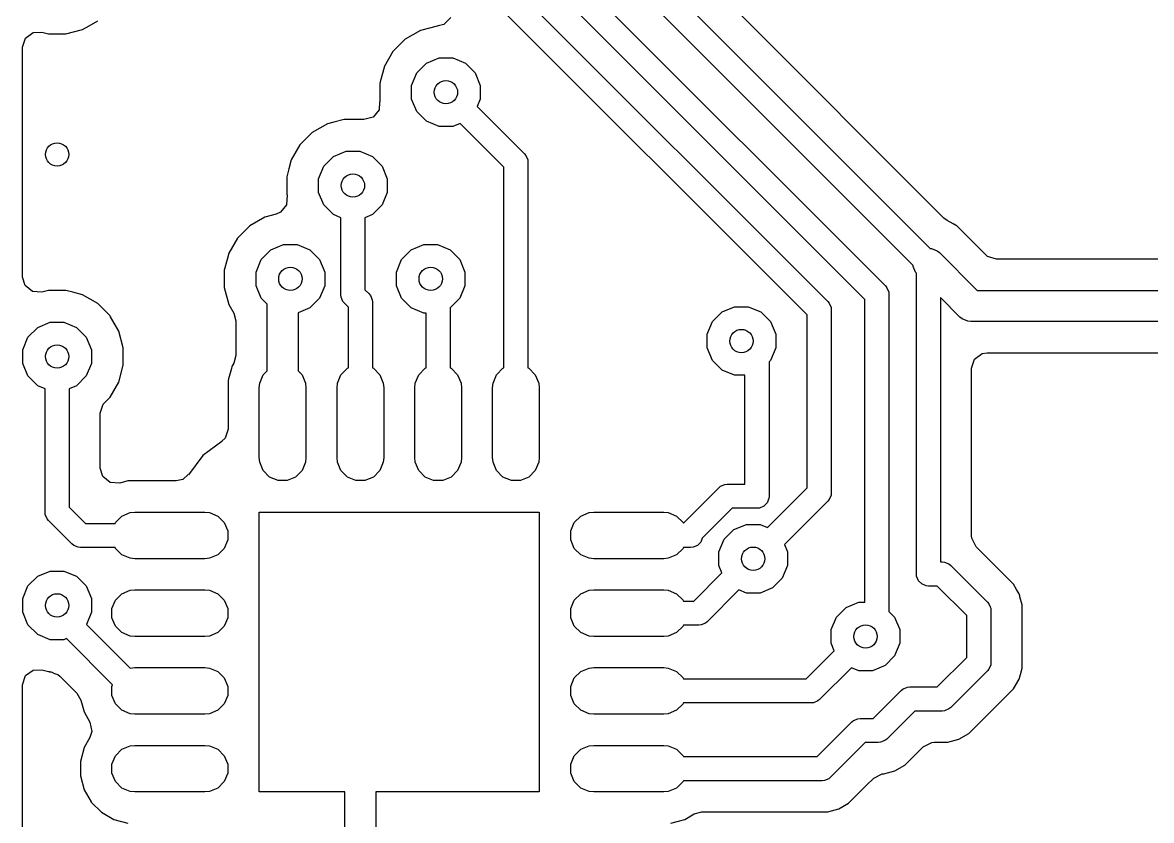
# Model space of a CAD drawing. Extents: x 2.09 to 4.51, y -4.8 to -2.93.
# Drawn here: x 3.6645 to 3.9502, y -4.3773 to -4.1753 of the extents above; entities that cross this region are included whole.
import ezdxf

# ---------------------------------------------------------------- set-up
doc = ezdxf.new("R2010")
doc.units = 0
doc.header["$MEASUREMENT"] = 0
doc.layers.add('BLACK', color=7, linetype='CONTINUOUS')

msp = doc.modelspace()

# ---------------------------------------------------------------- linework, layer by layer
at = {"layer": 'BLACK', "linetype": 'CONTINUOUS'}
for p, q in [((3.78661, -4.12482), (3.89423, -4.23244)), ((3.76785, -4.12688), (3.88291, -4.24194)), ((3.8777, -4.24536), (3.76265, -4.1303)), ((3.88992, -4.23675), (3.7823, -4.12913)), ((3.75783, -4.13541), (3.8683, -4.24587)), ((3.86309, -4.2493), (3.75263, -4.13883)), ((3.77286, -4.17403), (3.77115, -4.17574)), ((3.89772, -4.22476), (3.84518, -4.17222)), ((3.67543, -4.17817), (3.67969, -4.17703)), ((3.67969, -4.17703), (3.68132, -4.17609)), ((3.67969, -4.17703), (3.67969, -4.17703)), ((3.67969, -4.17703), (3.67969, -4.17703)), ((3.68132, -4.17609), (3.68351, -4.17482)), ((3.76519, -4.1773), (3.76137, -4.17951)), ((3.76945, -4.17616), (3.76519, -4.1773)), ((3.7697, -4.17613), (3.76945, -4.17616)), ((3.77115, -4.17574), (3.7697, -4.17609)), ((3.7697, -4.17609), (3.7697, -4.17613)), ((3.66449, -4.1815), (3.66523, -4.17921)), ((3.66523, -4.17921), (3.66718, -4.17779)), ((3.66718, -4.17779), (3.66939, -4.17773)), ((3.66939, -4.17773), (3.67102, -4.17817)), ((3.67102, -4.17817), (3.67102, -4.17817)), ((3.67102, -4.17817), (3.67543, -4.17817)), ((3.67543, -4.17817), (3.67543, -4.17817)), ((3.76137, -4.17951), (3.75825, -4.18263)), ((3.66449, -4.23976), (3.66449, -4.1815)), ((3.75825, -4.18263), (3.75604, -4.18645)), ((3.76429, -4.18799), (3.76673, -4.18555)), ((3.76673, -4.18555), (3.76993, -4.18423)), ((3.76993, -4.18423), (3.77338, -4.18423)), ((3.77338, -4.18423), (3.77657, -4.18555)), ((3.77657, -4.18555), (3.77902, -4.18799)), ((3.75599, -4.18663), (3.75502, -4.19025)), ((3.75604, -4.18645), (3.75599, -4.18663)), ((3.76297, -4.19119), (3.76429, -4.18799)), ((3.77902, -4.18799), (3.78034, -4.19119)), ((3.75502, -4.19025), (3.7549, -4.19071)), ((3.7549, -4.19071), (3.7549, -4.19512)), ((3.76297, -4.19464), (3.76297, -4.19119)), ((3.78034, -4.19119), (3.78034, -4.19464)), ((3.76429, -4.19783), (3.76297, -4.19464)), ((3.78034, -4.19464), (3.77957, -4.19651)), ((3.75473, -4.19735), (3.75321, -4.19923)), ((3.75483, -4.19539), (3.75473, -4.19735)), ((3.75493, -4.19537), (3.75483, -4.19539)), ((3.7549, -4.19512), (3.75493, -4.19537)), ((3.77957, -4.19651), (3.79153, -4.20847)), ((3.7433, -4.20048), (3.74164, -4.20093)), ((3.7459, -4.19978), (3.7433, -4.20048)), ((3.75032, -4.19978), (3.7459, -4.19978)), ((3.75057, -4.19982), (3.75032, -4.19978)), ((3.75089, -4.19985), (3.75057, -4.1998)), ((3.75057, -4.1998), (3.75057, -4.19982)), ((3.75321, -4.19923), (3.75089, -4.19985)), ((3.76673, -4.20028), (3.76429, -4.19783)), ((3.76993, -4.2016), (3.76673, -4.20028)), ((3.73782, -4.20313), (3.73471, -4.20625)), ((3.74164, -4.20093), (3.73782, -4.20313)), ((3.77338, -4.2016), (3.76993, -4.2016)), ((3.77525, -4.20083), (3.77338, -4.2016)), ((3.78632, -4.21189), (3.77525, -4.20083)), ((3.73471, -4.20625), (3.7325, -4.21007)), ((3.74319, -4.20917), (3.74638, -4.20785)), ((3.74638, -4.20785), (3.74984, -4.20785)), ((3.74984, -4.20785), (3.75303, -4.20917)), ((3.79153, -4.20847), (3.79191, -4.20893)), ((3.79191, -4.20893), (3.79236, -4.21003)), ((3.7325, -4.21007), (3.73191, -4.21227)), ((3.73942, -4.21481), (3.74074, -4.21161)), ((3.74074, -4.21161), (3.74319, -4.20917)), ((3.75303, -4.20917), (3.75548, -4.21161)), ((3.75548, -4.21161), (3.7568, -4.21481)), ((3.78632, -4.26271), (3.78632, -4.21189)), ((3.79236, -4.21003), (3.79242, -4.21063)), ((3.79242, -4.21063), (3.79242, -4.26271)), ((3.73191, -4.21227), (3.73136, -4.21431)), ((3.73136, -4.21431), (3.73136, -4.21433)), ((3.73136, -4.21433), (3.73136, -4.21874)), ((3.73942, -4.21826), (3.73942, -4.21481)), ((3.7568, -4.21481), (3.7568, -4.21826)), ((3.73143, -4.21901), (3.7313, -4.22141)), ((3.73136, -4.21874), (3.73143, -4.21901)), ((3.74074, -4.22146), (3.73942, -4.21826)), ((3.7568, -4.21826), (3.75548, -4.22146)), ((3.72979, -4.22329), (3.72867, -4.22378)), ((3.7313, -4.22141), (3.72979, -4.22329)), ((3.74319, -4.2239), (3.74074, -4.22146)), ((3.75548, -4.22146), (3.75303, -4.2239)), ((3.72582, -4.22455), (3.722, -4.22675)), ((3.72867, -4.22378), (3.72582, -4.22455)), ((3.74506, -4.22468), (3.74319, -4.2239)), ((3.74506, -4.24417), (3.74506, -4.22468)), ((3.75303, -4.2239), (3.75116, -4.22468)), ((3.75116, -4.22468), (3.75116, -4.24291)), ((3.89852, -4.22538), (3.89772, -4.22476)), ((3.90004, -4.22625), (3.89852, -4.22538)), ((3.722, -4.22675), (3.71888, -4.22987)), ((3.90104, -4.22683), (3.90004, -4.22625)), ((3.90829, -4.23407), (3.90104, -4.22683)), ((3.71888, -4.22987), (3.71667, -4.23369)), ((3.72736, -4.23279), (3.73056, -4.23147)), ((3.73056, -4.23147), (3.73401, -4.23147)), ((3.73401, -4.23147), (3.7372, -4.23279)), ((3.76287, -4.23279), (3.76607, -4.23147)), ((3.76607, -4.23147), (3.76952, -4.23147)), ((3.76952, -4.23147), (3.77272, -4.23279)), ((3.71667, -4.23369), (3.71624, -4.2353)), ((3.72492, -4.23524), (3.72736, -4.23279)), ((3.7372, -4.23279), (3.73965, -4.23524)), ((3.76043, -4.23524), (3.76287, -4.23279)), ((3.77272, -4.23279), (3.77516, -4.23524)), ((3.89423, -4.23244), (3.89455, -4.23244)), ((3.89455, -4.23244), (3.89597, -4.23303)), ((3.89597, -4.23303), (3.89656, -4.23352)), ((3.89656, -4.23352), (3.90616, -4.24311)), ((3.90875, -4.23447), (3.90829, -4.23407)), ((3.91104, -4.23522), (3.90875, -4.23447)), ((3.71624, -4.2353), (3.71553, -4.23795)), ((3.7236, -4.23843), (3.72492, -4.23524)), ((3.73965, -4.23524), (3.74097, -4.23843)), ((3.75911, -4.23843), (3.76043, -4.23524)), ((3.77516, -4.23524), (3.77648, -4.23843)), ((3.88992, -4.23707), (3.88992, -4.23675)), ((3.89051, -4.23849), (3.88992, -4.23707)), ((4.01207, -4.23522), (3.91104, -4.23522)), ((3.66512, -4.24188), (3.66449, -4.23976)), ((3.71553, -4.23795), (3.71553, -4.24236)), ((3.7236, -4.24189), (3.7236, -4.23843)), ((3.74097, -4.23843), (3.74097, -4.24189)), ((3.75911, -4.24189), (3.75911, -4.23843)), ((3.77648, -4.23843), (3.77648, -4.24189)), ((3.89073, -4.23876), (3.89051, -4.23849)), ((3.89073, -4.31488), (3.89073, -4.23876)), ((3.66699, -4.2434), (3.66512, -4.24188)), ((3.67034, -4.24327), (3.66939, -4.24353)), ((3.67102, -4.24309), (3.67034, -4.24327)), ((3.67543, -4.24309), (3.67102, -4.24309)), ((3.67717, -4.24356), (3.67543, -4.24309)), ((3.71553, -4.24236), (3.71667, -4.24662)), ((3.72492, -4.24508), (3.7236, -4.24189)), ((3.74097, -4.24189), (3.73965, -4.24508)), ((3.75116, -4.24291), (3.75216, -4.24391)), ((3.76043, -4.24508), (3.75911, -4.24189)), ((3.77648, -4.24189), (3.77516, -4.24508)), ((3.88291, -4.24194), (3.88329, -4.2424)), ((3.88329, -4.2424), (3.88374, -4.2435)), ((3.90616, -4.24311), (4.02027, -4.24311)), ((3.66939, -4.24353), (3.66699, -4.2434)), ((3.67969, -4.24423), (3.67717, -4.24356)), ((3.68351, -4.24644), (3.67969, -4.24423)), ((3.67969, -4.24423), (3.67969, -4.24423)), ((3.72638, -4.24654), (3.72492, -4.24508)), ((3.73965, -4.24508), (3.7372, -4.24752)), ((3.74512, -4.24477), (3.74506, -4.24417)), ((3.74557, -4.24587), (3.74512, -4.24477)), ((3.74595, -4.24633), (3.74557, -4.24587)), ((3.75216, -4.24391), (3.75254, -4.24437)), ((3.75254, -4.24437), (3.75299, -4.24547)), ((3.75299, -4.24547), (3.75305, -4.24606)), ((3.75305, -4.24606), (3.75305, -4.26271)), ((3.76287, -4.24752), (3.76043, -4.24508)), ((3.77516, -4.24508), (3.77274, -4.2475)), ((3.8683, -4.24587), (3.86868, -4.24634)), ((3.8777, -4.32202), (3.8777, -4.24536)), ((3.88374, -4.2435), (3.8838, -4.24409)), ((3.8838, -4.24409), (3.8838, -4.32435)), ((3.90174, -4.24983), (3.89683, -4.24492)), ((3.89683, -4.24492), (3.89683, -4.31183)), ((3.68663, -4.24956), (3.68351, -4.24644)), ((3.68351, -4.24644), (3.68351, -4.24644)), ((3.71667, -4.24662), (3.71796, -4.24886)), ((3.71796, -4.24886), (3.71848, -4.2508)), ((3.72638, -4.26346), (3.72638, -4.24654)), ((3.7372, -4.24752), (3.73425, -4.24875)), ((3.73425, -4.24875), (3.73425, -4.26346)), ((3.74695, -4.24733), (3.74595, -4.24633)), ((3.74695, -4.26271), (3.74695, -4.24733)), ((3.76607, -4.24885), (3.76287, -4.24752)), ((3.76663, -4.24885), (3.76607, -4.24885)), ((3.76663, -4.26271), (3.76663, -4.24885)), ((3.77274, -4.2475), (3.77274, -4.26271)), ((3.83909, -4.25098), (3.84154, -4.24854)), ((3.84154, -4.24854), (3.84473, -4.24722)), ((3.84473, -4.24722), (3.84818, -4.24722)), ((3.84818, -4.24722), (3.85138, -4.24854)), ((3.85138, -4.24854), (3.85382, -4.25098)), ((3.86868, -4.24634), (3.86913, -4.24744)), ((3.86913, -4.24744), (3.86919, -4.24803)), ((3.86919, -4.24803), (3.86919, -4.29431)), ((3.66831, -4.25248), (3.6715, -4.25115)), ((3.6715, -4.25115), (3.67496, -4.25115)), ((3.67496, -4.25115), (3.67815, -4.25248)), ((3.68675, -4.24976), (3.68663, -4.24956)), ((3.68884, -4.25338), (3.68675, -4.24976)), ((3.71848, -4.2508), (3.71848, -4.25957)), ((3.83777, -4.25418), (3.83909, -4.25098)), ((3.85382, -4.25098), (3.85514, -4.25418)), ((3.86309, -4.29305), (3.86309, -4.2493)), ((3.90234, -4.25032), (3.90174, -4.24983)), ((3.90376, -4.25091), (3.90234, -4.25032)), ((3.90453, -4.25098), (3.90376, -4.25091)), ((4.02027, -4.25098), (3.90453, -4.25098)), ((3.66586, -4.25492), (3.66831, -4.25248)), ((3.67815, -4.25248), (3.68059, -4.25492)), ((3.68998, -4.25764), (3.68884, -4.25338)), ((3.68884, -4.25338), (3.68884, -4.25338)), ((3.68884, -4.25338), (3.68884, -4.25338)), ((3.83777, -4.25763), (3.83777, -4.25418)), ((3.85514, -4.25418), (3.85514, -4.25763)), ((3.66454, -4.25811), (3.66586, -4.25492)), ((3.68059, -4.25492), (3.68192, -4.25811)), ((3.68998, -4.26205), (3.68998, -4.25764)), ((3.83909, -4.26083), (3.83777, -4.25763)), ((3.85514, -4.25763), (3.85382, -4.26083)), ((3.66454, -4.26157), (3.66454, -4.25811)), ((3.68192, -4.25811), (3.68192, -4.26157)), ((3.71848, -4.25957), (3.71796, -4.26151)), ((3.90472, -4.26278), (3.90547, -4.26048)), ((3.90547, -4.26048), (3.90742, -4.25907)), ((3.90742, -4.25907), (3.90862, -4.25888)), ((3.90862, -4.25888), (4.01207, -4.25888)), ((3.66586, -4.26476), (3.66454, -4.26157)), ((3.68192, -4.26157), (3.68059, -4.26476)), ((3.68884, -4.26631), (3.68998, -4.26205)), ((3.71734, -4.26282), (3.71664, -4.26544)), ((3.71746, -4.26239), (3.71734, -4.26282)), ((3.71796, -4.26151), (3.71746, -4.26239)), ((3.74509, -4.26444), (3.74672, -4.26281)), ((3.74672, -4.26281), (3.74695, -4.26271)), ((3.75305, -4.26271), (3.75328, -4.26281)), ((3.75328, -4.26281), (3.75491, -4.26444)), ((3.76477, -4.26444), (3.7664, -4.26281)), ((3.7664, -4.26281), (3.76663, -4.26271)), ((3.77274, -4.26271), (3.77297, -4.26281)), ((3.77297, -4.26281), (3.7746, -4.26444)), ((3.78446, -4.26444), (3.78609, -4.26281)), ((3.78609, -4.26281), (3.78632, -4.26271)), ((3.79242, -4.26271), (3.79265, -4.26281)), ((3.79265, -4.26281), (3.79428, -4.26444)), ((3.84154, -4.26327), (3.83909, -4.26083)), ((3.84473, -4.26459), (3.84154, -4.26327)), ((3.85382, -4.26083), (3.85344, -4.2612)), ((3.85344, -4.2612), (3.85344, -4.2952)), ((3.90472, -4.30523), (3.90472, -4.26278)), ((3.66831, -4.26721), (3.66586, -4.26476)), ((3.68059, -4.26476), (3.67815, -4.26721)), ((3.71664, -4.26544), (3.71652, -4.2659)), ((3.71652, -4.2659), (3.71652, -4.27819)), ((3.72452, -4.26656), (3.7254, -4.26444)), ((3.7254, -4.26444), (3.72638, -4.26346)), ((3.73425, -4.26346), (3.73523, -4.26444)), ((3.73523, -4.26444), (3.73611, -4.26656)), ((3.74421, -4.26656), (3.74509, -4.26444)), ((3.75491, -4.26444), (3.75579, -4.26656)), ((3.76389, -4.26656), (3.76477, -4.26444)), ((3.7746, -4.26444), (3.77548, -4.26656)), ((3.78358, -4.26656), (3.78446, -4.26444)), ((3.79428, -4.26444), (3.79516, -4.26656)), ((3.84734, -4.26459), (3.84473, -4.26459)), ((3.84734, -4.29215), (3.84734, -4.26459)), ((3.67018, -4.26798), (3.66831, -4.26721)), ((3.67018, -4.29921), (3.67018, -4.26798)), ((3.67815, -4.26721), (3.67628, -4.26798)), ((3.67628, -4.26798), (3.67628, -4.29795)), ((3.68663, -4.27013), (3.68884, -4.26631)), ((3.72441, -4.26772), (3.72452, -4.26656)), ((3.72441, -4.28543), (3.72441, -4.26772)), ((3.73611, -4.26656), (3.73622, -4.26772)), ((3.73622, -4.26772), (3.73622, -4.28543)), ((3.74409, -4.26772), (3.74421, -4.26656)), ((3.74409, -4.28543), (3.74409, -4.26772)), ((3.75579, -4.26656), (3.75591, -4.26772)), ((3.75591, -4.26772), (3.75591, -4.28543)), ((3.76378, -4.26772), (3.76389, -4.26656)), ((3.76378, -4.28543), (3.76378, -4.26772)), ((3.77548, -4.26656), (3.77559, -4.26772)), ((3.77559, -4.26772), (3.77559, -4.28543)), ((3.78346, -4.26772), (3.78358, -4.26656)), ((3.78346, -4.28543), (3.78346, -4.26772)), ((3.79516, -4.26656), (3.79528, -4.26772)), ((3.79528, -4.26772), (3.79528, -4.28543)), ((3.68417, -4.2742), (3.68492, -4.27191)), ((3.68492, -4.27191), (3.68531, -4.27145)), ((3.68531, -4.27145), (3.68663, -4.27013)), ((3.68417, -4.28809), (3.68417, -4.2742)), ((3.71577, -4.28048), (3.7149, -4.28125)), ((3.71652, -4.27819), (3.71577, -4.28048)), ((3.71495, -4.28131), (3.71012, -4.28492)), ((3.7149, -4.28125), (3.71495, -4.28131)), ((3.71012, -4.28493), (3.70651, -4.28975)), ((3.71012, -4.28492), (3.71012, -4.28493)), ((3.72452, -4.28659), (3.72441, -4.28543)), ((3.73622, -4.28543), (3.73611, -4.28659)), ((3.74421, -4.28659), (3.74409, -4.28543)), ((3.75591, -4.28543), (3.75579, -4.28659)), ((3.76389, -4.28659), (3.76378, -4.28543)), ((3.77559, -4.28543), (3.77548, -4.28659)), ((3.78358, -4.28659), (3.78346, -4.28543)), ((3.79528, -4.28543), (3.79516, -4.28659)), ((3.6848, -4.29022), (3.68417, -4.28809)), ((3.7254, -4.28871), (3.72452, -4.28659)), ((3.72703, -4.29034), (3.7254, -4.28871)), ((3.73523, -4.28871), (3.7336, -4.29034)), ((3.73611, -4.28659), (3.73523, -4.28871)), ((3.74509, -4.28871), (3.74421, -4.28659)), ((3.74672, -4.29034), (3.74509, -4.28871)), ((3.75491, -4.28871), (3.75328, -4.29034)), ((3.75579, -4.28659), (3.75491, -4.28871)), ((3.76477, -4.28871), (3.76389, -4.28659)), ((3.7664, -4.29034), (3.76477, -4.28871)), ((3.7746, -4.28871), (3.77297, -4.29034)), ((3.77548, -4.28659), (3.7746, -4.28871)), ((3.78446, -4.28871), (3.78358, -4.28659)), ((3.78609, -4.29034), (3.78446, -4.28871)), ((3.79428, -4.28871), (3.79265, -4.29034)), ((3.79516, -4.28659), (3.79428, -4.28871)), ((3.68667, -4.29173), (3.6848, -4.29022)), ((3.68908, -4.29186), (3.68667, -4.29173)), ((3.6911, -4.29132), (3.68908, -4.29186)), ((3.70339, -4.29132), (3.6911, -4.29132)), ((3.70505, -4.29095), (3.70339, -4.29132)), ((3.7064, -4.28967), (3.70505, -4.29095)), ((3.70651, -4.28975), (3.7064, -4.28967)), ((3.72916, -4.29123), (3.72703, -4.29034)), ((3.73147, -4.29123), (3.72916, -4.29123)), ((3.7336, -4.29034), (3.73147, -4.29123)), ((3.74885, -4.29123), (3.74672, -4.29034)), ((3.75115, -4.29123), (3.74885, -4.29123)), ((3.75328, -4.29034), (3.75115, -4.29123)), ((3.76853, -4.29123), (3.7664, -4.29034)), ((3.77084, -4.29123), (3.76853, -4.29123)), ((3.77297, -4.29034), (3.77084, -4.29123)), ((3.78822, -4.29123), (3.78609, -4.29034)), ((3.79052, -4.29123), (3.78822, -4.29123)), ((3.79265, -4.29034), (3.79052, -4.29123)), ((3.83175, -4.302), (3.84072, -4.29304)), ((3.84072, -4.29304), (3.84118, -4.29266)), ((3.84118, -4.29266), (3.84222, -4.29223)), ((3.84118, -4.29266), (3.84118, -4.29266)), ((3.84222, -4.29223), (3.84228, -4.2922)), ((3.84228, -4.2922), (3.84287, -4.29215)), ((3.84228, -4.2922), (3.84228, -4.2922)), ((3.84287, -4.29215), (3.84734, -4.29215)), ((3.85303, -4.30311), (3.86309, -4.29305)), ((3.86919, -4.29431), (3.86913, -4.29491)), ((3.85293, -4.29689), (3.85209, -4.29773)), ((3.85339, -4.29579), (3.85293, -4.29689)), ((3.85344, -4.2952), (3.85339, -4.29579)), ((3.8683, -4.29647), (3.85734, -4.30743)), ((3.86868, -4.29601), (3.8683, -4.29647)), ((3.86913, -4.29491), (3.86868, -4.29601)), ((3.67024, -4.29981), (3.67018, -4.29921)), ((3.67069, -4.30091), (3.67024, -4.29981)), ((3.67628, -4.29795), (3.6804, -4.30207)), ((3.688, -4.30184), (3.68963, -4.30021)), ((3.68963, -4.30021), (3.69176, -4.29933)), ((3.69176, -4.29933), (3.69291, -4.29921)), ((3.69291, -4.29921), (3.71063, -4.29921)), ((3.71063, -4.29921), (3.71178, -4.29933)), ((3.71178, -4.29933), (3.71391, -4.30021)), ((3.71391, -4.30021), (3.71554, -4.30184)), ((3.72441, -4.37008), (3.72441, -4.29921)), ((3.72441, -4.29921), (3.79528, -4.29921)), ((3.79528, -4.29921), (3.79528, -4.37008)), ((3.80414, -4.30184), (3.80577, -4.30021)), ((3.80577, -4.30021), (3.8079, -4.29933)), ((3.8079, -4.29933), (3.80906, -4.29921)), ((3.80906, -4.29921), (3.82677, -4.29921)), ((3.82677, -4.29921), (3.82792, -4.29933)), ((3.82792, -4.29933), (3.83005, -4.30021)), ((3.83005, -4.30021), (3.83168, -4.30184)), ((3.84414, -4.29825), (3.83654, -4.30584)), ((3.85039, -4.29825), (3.84414, -4.29825)), ((3.85099, -4.29819), (3.85039, -4.29825)), ((3.85209, -4.29773), (3.85099, -4.29819)), ((3.67107, -4.30137), (3.67069, -4.30091)), ((3.67698, -4.30728), (3.67107, -4.30137)), ((3.6804, -4.30207), (3.68791, -4.30207)), ((3.68791, -4.30207), (3.688, -4.30184)), ((3.71554, -4.30184), (3.71642, -4.30397)), ((3.80326, -4.30397), (3.80414, -4.30184)), ((3.83168, -4.30184), (3.83175, -4.302)), ((3.84451, -4.30366), (3.8477, -4.30234)), ((3.8477, -4.30234), (3.85116, -4.30234)), ((3.85116, -4.30234), (3.85303, -4.30311)), ((3.71642, -4.30397), (3.71642, -4.30627)), ((3.80326, -4.30627), (3.80326, -4.30397)), ((3.83654, -4.30584), (3.83614, -4.30681)), ((3.84074, -4.3093), (3.84206, -4.3061)), ((3.84206, -4.3061), (3.84451, -4.30366)), ((3.90477, -4.30584), (3.90472, -4.30523)), ((3.90587, -4.30799), (3.90477, -4.30584)), ((3.67744, -4.30766), (3.67698, -4.30728)), ((3.67854, -4.30811), (3.67744, -4.30766)), ((3.67913, -4.30817), (3.67854, -4.30811)), ((3.68791, -4.30817), (3.67913, -4.30817)), ((3.688, -4.3084), (3.68791, -4.30817)), ((3.68963, -4.31003), (3.688, -4.3084)), ((3.71554, -4.3084), (3.71391, -4.31003)), ((3.71642, -4.30627), (3.71554, -4.3084)), ((3.80414, -4.3084), (3.80326, -4.30627)), ((3.80577, -4.31003), (3.80414, -4.3084)), ((3.83168, -4.3084), (3.83005, -4.31003)), ((3.83178, -4.30817), (3.83168, -4.3084)), ((3.8336, -4.30817), (3.83178, -4.30817)), ((3.8342, -4.30811), (3.8336, -4.30817)), ((3.8353, -4.30766), (3.8342, -4.30811)), ((3.83614, -4.30681), (3.8353, -4.30766)), ((3.85734, -4.30743), (3.85812, -4.3093)), ((3.91531, -4.31743), (3.90587, -4.30799)), ((3.69176, -4.31091), (3.68963, -4.31003)), ((3.69291, -4.31102), (3.69176, -4.31091)), ((3.71063, -4.31102), (3.69291, -4.31102)), ((3.71178, -4.31091), (3.71063, -4.31102)), ((3.71391, -4.31003), (3.71178, -4.31091)), ((3.8079, -4.31091), (3.80577, -4.31003)), ((3.80906, -4.31102), (3.8079, -4.31091)), ((3.82677, -4.31102), (3.80906, -4.31102)), ((3.82792, -4.31091), (3.82677, -4.31102)), ((3.83005, -4.31003), (3.82792, -4.31091)), ((3.84074, -4.31275), (3.84074, -4.3093)), ((3.85812, -4.3093), (3.85812, -4.31275)), ((3.89683, -4.31183), (3.89728, -4.31183)), ((3.89728, -4.31183), (3.89788, -4.31189)), ((3.89788, -4.31189), (3.89898, -4.31234)), ((3.66831, -4.31547), (3.6715, -4.31415)), ((3.6715, -4.31415), (3.67496, -4.31415)), ((3.67496, -4.31415), (3.67815, -4.31547)), ((3.83439, -4.32175), (3.84152, -4.31462)), ((3.84152, -4.31462), (3.84074, -4.31275)), ((3.85812, -4.31275), (3.85679, -4.31595)), ((3.89898, -4.31234), (3.89944, -4.31272)), ((3.89944, -4.31272), (3.90871, -4.322)), ((3.66586, -4.31791), (3.66831, -4.31547)), ((3.67815, -4.31547), (3.68059, -4.31791)), ((3.85679, -4.31595), (3.85435, -4.31839)), ((3.89079, -4.31548), (3.89073, -4.31488)), ((3.89124, -4.31658), (3.89079, -4.31548)), ((3.89208, -4.31742), (3.89124, -4.31658)), ((3.89318, -4.31787), (3.89208, -4.31742)), ((3.91611, -4.31881), (3.91531, -4.31743)), ((3.91531, -4.31743), (3.91531, -4.31743)), ((3.66454, -4.32111), (3.66586, -4.31791)), ((3.68059, -4.31791), (3.68192, -4.32111)), ((3.688, -4.32152), (3.68963, -4.31989)), ((3.68963, -4.31989), (3.69176, -4.31901)), ((3.69176, -4.31901), (3.69291, -4.3189)), ((3.69291, -4.3189), (3.71063, -4.3189)), ((3.71063, -4.3189), (3.71178, -4.31901)), ((3.71178, -4.31901), (3.71391, -4.31989)), ((3.71391, -4.31989), (3.71554, -4.32152)), ((3.80414, -4.32152), (3.80577, -4.31989)), ((3.80577, -4.31989), (3.8079, -4.31901)), ((3.8079, -4.31901), (3.80906, -4.3189)), ((3.80906, -4.3189), (3.82677, -4.3189)), ((3.82677, -4.3189), (3.82792, -4.31901)), ((3.82792, -4.31901), (3.83005, -4.31989)), ((3.83005, -4.31989), (3.83168, -4.32152)), ((3.84583, -4.31894), (3.83781, -4.32696)), ((3.8477, -4.31971), (3.84583, -4.31894)), ((3.85116, -4.31971), (3.8477, -4.31971)), ((3.85435, -4.31839), (3.85116, -4.31971)), ((3.89378, -4.31793), (3.89318, -4.31787)), ((3.89602, -4.31793), (3.89378, -4.31793)), ((3.9035, -4.32542), (3.89602, -4.31793)), ((3.91675, -4.31993), (3.91611, -4.31881)), ((3.91689, -4.32042), (3.91675, -4.31993)), ((3.91675, -4.31993), (3.91675, -4.31993)), ((3.91696, -4.3207), (3.91689, -4.32042)), ((3.91689, -4.32042), (3.91689, -4.32042)), ((3.66454, -4.32456), (3.66454, -4.32111)), ((3.68192, -4.32111), (3.68192, -4.32456)), ((3.68712, -4.32365), (3.688, -4.32152)), ((3.71554, -4.32152), (3.71642, -4.32365)), ((3.80326, -4.32365), (3.80414, -4.32152)), ((3.83168, -4.32152), (3.83178, -4.32175)), ((3.83178, -4.32175), (3.83439, -4.32175)), ((3.87051, -4.32579), (3.87295, -4.32334)), ((3.87295, -4.32334), (3.87615, -4.32202)), ((3.87615, -4.32202), (3.8777, -4.32202)), ((3.90871, -4.322), (3.90909, -4.32246)), ((3.90909, -4.32246), (3.90909, -4.32246)), ((3.90909, -4.32246), (3.90941, -4.32324)), ((3.90941, -4.32324), (3.90949, -4.32341)), ((3.9175, -4.32271), (3.91696, -4.3207)), ((3.9175, -4.33871), (3.9175, -4.32271)), ((3.66586, -4.32776), (3.66454, -4.32456)), ((3.68192, -4.32456), (3.68063, -4.32767)), ((3.68712, -4.32596), (3.68712, -4.32365)), ((3.688, -4.32808), (3.68712, -4.32596)), ((3.71642, -4.32596), (3.71554, -4.32808)), ((3.71642, -4.32365), (3.71642, -4.32596)), ((3.80326, -4.32596), (3.80326, -4.32365)), ((3.80414, -4.32808), (3.80326, -4.32596)), ((3.86919, -4.32898), (3.87051, -4.32579)), ((3.8838, -4.32435), (3.88524, -4.32579)), ((3.88524, -4.32579), (3.88656, -4.32898)), ((3.9035, -4.336), (3.9035, -4.32542)), ((3.90949, -4.32341), (3.90955, -4.32356)), ((3.90955, -4.32356), (3.90961, -4.32415)), ((3.90961, -4.32415), (3.90961, -4.33726)), ((3.66831, -4.3302), (3.66586, -4.32776)), ((3.68063, -4.32767), (3.69169, -4.33873)), ((3.68963, -4.32971), (3.688, -4.32808)), ((3.71554, -4.32808), (3.71391, -4.32971)), ((3.80577, -4.32971), (3.80414, -4.32808)), ((3.83168, -4.32808), (3.83005, -4.32971)), ((3.83178, -4.32785), (3.83168, -4.32808)), ((3.83565, -4.32785), (3.83178, -4.32785)), ((3.83624, -4.3278), (3.83565, -4.32785)), ((3.83734, -4.32734), (3.83624, -4.3278)), ((3.83781, -4.32696), (3.83734, -4.32734)), ((3.86919, -4.33244), (3.86919, -4.32898)), ((3.88656, -4.32898), (3.88656, -4.33244)), ((3.6715, -4.33152), (3.66831, -4.3302)), ((3.67496, -4.33152), (3.6715, -4.33152)), ((3.67559, -4.33126), (3.67496, -4.33152)), ((3.68728, -4.34295), (3.67559, -4.33126)), ((3.69176, -4.3306), (3.68963, -4.32971)), ((3.69291, -4.33071), (3.69176, -4.3306)), ((3.71063, -4.33071), (3.69291, -4.33071)), ((3.71178, -4.3306), (3.71063, -4.33071)), ((3.71391, -4.32971), (3.71178, -4.3306)), ((3.8079, -4.3306), (3.80577, -4.32971)), ((3.80906, -4.33071), (3.8079, -4.3306)), ((3.82677, -4.33071), (3.80906, -4.33071)), ((3.82792, -4.3306), (3.82677, -4.33071)), ((3.83005, -4.32971), (3.82792, -4.3306)), ((3.86283, -4.34144), (3.86996, -4.33431)), ((3.86996, -4.33431), (3.86919, -4.33244)), ((3.88656, -4.33244), (3.88524, -4.33563)), ((3.88524, -4.33563), (3.8828, -4.33807)), ((3.89602, -4.34348), (3.9035, -4.336)), ((3.90961, -4.33726), (3.90955, -4.33786)), ((3.66523, -4.34062), (3.66718, -4.33921)), ((3.66718, -4.33921), (3.66939, -4.33915)), ((3.66939, -4.33915), (3.67102, -4.33959)), ((3.67102, -4.33959), (3.67114, -4.33959)), ((3.67114, -4.33959), (3.67123, -4.33961)), ((3.67123, -4.33961), (3.67128, -4.33962)), ((3.67128, -4.33962), (3.67127, -4.33963)), ((3.67127, -4.33963), (3.67144, -4.33968)), ((3.67144, -4.33968), (3.67175, -4.33963)), ((3.67175, -4.33963), (3.67257, -4.34005)), ((3.67257, -4.34005), (3.67343, -4.34033)), ((3.67343, -4.34033), (3.6739, -4.34073)), ((3.69169, -4.33873), (3.69176, -4.3387)), ((3.69176, -4.3387), (3.69291, -4.33858)), ((3.69291, -4.33858), (3.71063, -4.33858)), ((3.71063, -4.33858), (3.71178, -4.3387)), ((3.71178, -4.3387), (3.71391, -4.33958)), ((3.71391, -4.33958), (3.71554, -4.34121)), ((3.80414, -4.34121), (3.80577, -4.33958)), ((3.80577, -4.33958), (3.8079, -4.3387)), ((3.8079, -4.3387), (3.80906, -4.33858)), ((3.80906, -4.33858), (3.82677, -4.33858)), ((3.82677, -4.33858), (3.82792, -4.3387)), ((3.82792, -4.3387), (3.83005, -4.33958)), ((3.83005, -4.33958), (3.83168, -4.34121)), ((3.87428, -4.33862), (3.86625, -4.34665)), ((3.87615, -4.3394), (3.87428, -4.33862)), ((3.8796, -4.3394), (3.87615, -4.3394)), ((3.8828, -4.33807), (3.8796, -4.3394)), ((3.90871, -4.33942), (3.89944, -4.34869)), ((3.90909, -4.33896), (3.90871, -4.33942)), ((3.90955, -4.33786), (3.90909, -4.33896)), ((3.90909, -4.33896), (3.90909, -4.33896)), ((3.91675, -4.34149), (3.91707, -4.34031)), ((3.91707, -4.34031), (3.9175, -4.33871)), ((3.66449, -4.34292), (3.66523, -4.34062)), ((3.66449, -4.55291), (3.66449, -4.34292)), ((3.6739, -4.34073), (3.67824, -4.34507)), ((3.68712, -4.34334), (3.68728, -4.34295)), ((3.68712, -4.34564), (3.68712, -4.34334)), ((3.71554, -4.34121), (3.71642, -4.34334)), ((3.71642, -4.34334), (3.71642, -4.34564)), ((3.80326, -4.34334), (3.80414, -4.34121)), ((3.80326, -4.34564), (3.80326, -4.34334)), ((3.83168, -4.34121), (3.83178, -4.34144)), ((3.83178, -4.34144), (3.86283, -4.34144)), ((3.91531, -4.34398), (3.91675, -4.34149)), ((3.67824, -4.34507), (3.67925, -4.34682)), ((3.688, -4.34777), (3.68712, -4.34564)), ((3.71642, -4.34564), (3.71554, -4.34777)), ((3.80414, -4.34777), (3.80326, -4.34564)), ((3.87984, -4.35146), (3.88691, -4.34438)), ((3.88691, -4.34438), (3.88738, -4.344)), ((3.88738, -4.344), (3.88829, -4.34362)), ((3.88738, -4.344), (3.88738, -4.344)), ((3.88829, -4.34362), (3.88848, -4.34354)), ((3.88848, -4.34354), (3.88907, -4.34348)), ((3.88848, -4.34354), (3.88848, -4.34354)), ((3.88907, -4.34348), (3.89602, -4.34348)), ((3.904, -4.35529), (3.91531, -4.34398)), ((3.67925, -4.34682), (3.68005, -4.34981)), ((3.68963, -4.3494), (3.688, -4.34777)), ((3.71554, -4.34777), (3.71391, -4.3494)), ((3.80577, -4.3494), (3.80414, -4.34777)), ((3.83168, -4.34777), (3.83005, -4.3494)), ((3.83178, -4.34754), (3.83168, -4.34777)), ((3.86409, -4.34754), (3.83178, -4.34754)), ((3.86469, -4.34748), (3.86409, -4.34754)), ((3.86579, -4.34703), (3.86469, -4.34748)), ((3.86625, -4.34665), (3.86579, -4.34703)), ((3.89898, -4.34907), (3.89788, -4.34953)), ((3.89944, -4.34869), (3.89898, -4.34907)), ((3.68005, -4.34981), (3.68154, -4.35238)), ((3.69176, -4.35028), (3.68963, -4.3494)), ((3.69291, -4.35039), (3.69176, -4.35028)), ((3.71063, -4.35039), (3.69291, -4.35039)), ((3.71178, -4.35028), (3.71063, -4.35039)), ((3.71391, -4.3494), (3.71178, -4.35028)), ((3.8079, -4.35028), (3.80577, -4.3494)), ((3.80906, -4.35039), (3.8079, -4.35028)), ((3.82677, -4.35039), (3.80906, -4.35039)), ((3.82792, -4.35028), (3.82677, -4.35039)), ((3.83005, -4.3494), (3.82792, -4.35028)), ((3.87484, -4.35197), (3.87594, -4.35152)), ((3.87594, -4.35152), (3.87654, -4.35146)), ((3.87654, -4.35146), (3.87984, -4.35146)), ((3.89034, -4.34959), (3.88326, -4.35667)), ((3.89728, -4.34959), (3.89034, -4.34959)), ((3.89788, -4.34953), (3.89728, -4.34959)), ((3.68154, -4.35238), (3.68204, -4.35474)), ((3.68204, -4.35474), (3.68154, -4.35628)), ((3.86561, -4.36112), (3.87438, -4.35235)), ((3.87438, -4.35235), (3.87484, -4.35197)), ((3.68154, -4.35628), (3.68005, -4.35885)), ((3.8778, -4.35756), (3.86903, -4.36633)), ((3.8811, -4.35756), (3.8778, -4.35756)), ((3.88169, -4.3575), (3.8811, -4.35756)), ((3.88279, -4.35705), (3.88169, -4.3575)), ((3.88326, -4.35667), (3.88279, -4.35705)), ((3.89246, -4.35862), (3.89461, -4.35753)), ((3.89461, -4.35753), (3.89522, -4.35748)), ((3.89522, -4.35748), (3.89872, -4.35748)), ((3.89872, -4.35748), (3.90151, -4.35673)), ((3.89872, -4.35748), (3.89872, -4.35748)), ((3.90151, -4.35673), (3.904, -4.35529)), ((3.68005, -4.35885), (3.67911, -4.36236)), ((3.68005, -4.35885), (3.68005, -4.35885)), ((3.68005, -4.35885), (3.68005, -4.35885)), ((3.688, -4.36089), (3.68963, -4.35926)), ((3.68963, -4.35926), (3.69176, -4.35838)), ((3.69176, -4.35838), (3.69291, -4.35827)), ((3.69291, -4.35827), (3.71063, -4.35827)), ((3.71063, -4.35827), (3.71178, -4.35838)), ((3.71178, -4.35838), (3.71391, -4.35926)), ((3.71391, -4.35926), (3.71554, -4.36089)), ((3.80414, -4.36089), (3.80577, -4.35926)), ((3.80577, -4.35926), (3.8079, -4.35838)), ((3.8079, -4.35838), (3.80906, -4.35827)), ((3.80906, -4.35827), (3.82677, -4.35827)), ((3.82677, -4.35827), (3.82792, -4.35838)), ((3.82792, -4.35838), (3.83005, -4.35926)), ((3.83005, -4.35926), (3.83168, -4.36089)), ((3.88782, -4.36327), (3.89246, -4.35862)), ((3.67911, -4.36236), (3.67911, -4.36599)), ((3.68712, -4.36302), (3.688, -4.36089)), ((3.68712, -4.36533), (3.68712, -4.36302)), ((3.71554, -4.36089), (3.71642, -4.36302)), ((3.71642, -4.36302), (3.71642, -4.36533)), ((3.80326, -4.36302), (3.80414, -4.36089)), ((3.80326, -4.36533), (3.80326, -4.36302)), ((3.83168, -4.36089), (3.83178, -4.36112)), ((3.83178, -4.36112), (3.86561, -4.36112)), ((3.88532, -4.36471), (3.88782, -4.36327)), ((3.67911, -4.36599), (3.68005, -4.3695)), ((3.688, -4.36745), (3.68712, -4.36533)), ((3.71642, -4.36533), (3.71554, -4.36745)), ((3.80414, -4.36745), (3.80326, -4.36533)), ((3.87993, -4.36659), (3.88207, -4.3655)), ((3.88207, -4.3655), (3.88233, -4.36548)), ((3.88233, -4.36548), (3.88254, -4.36545)), ((3.88254, -4.36545), (3.88532, -4.36471)), ((3.88254, -4.36545), (3.88254, -4.36545)), ((3.68963, -4.36908), (3.688, -4.36745)), ((3.69176, -4.36997), (3.68963, -4.36908)), ((3.71391, -4.36908), (3.71178, -4.36997)), ((3.71554, -4.36745), (3.71391, -4.36908)), ((3.80577, -4.36908), (3.80414, -4.36745)), ((3.8079, -4.36997), (3.80577, -4.36908)), ((3.83005, -4.36908), (3.82792, -4.36997)), ((3.83168, -4.36745), (3.83005, -4.36908)), ((3.83178, -4.36722), (3.83168, -4.36745)), ((3.86687, -4.36722), (3.83178, -4.36722)), ((3.86747, -4.36717), (3.86687, -4.36722)), ((3.86857, -4.36671), (3.86747, -4.36717)), ((3.86903, -4.36633), (3.86857, -4.36671)), ((3.87359, -4.37293), (3.87805, -4.36847)), ((3.87805, -4.36847), (3.87993, -4.36659)), ((3.68005, -4.3695), (3.68005, -4.3695)), ((3.68005, -4.3695), (3.68185, -4.37261)), ((3.69291, -4.37008), (3.69176, -4.36997)), ((3.71063, -4.37008), (3.69291, -4.37008)), ((3.71178, -4.36997), (3.71063, -4.37008)), ((3.74606, -4.37008), (3.72441, -4.37008)), ((3.74606, -4.3796), (3.74606, -4.37008)), ((3.79528, -4.37008), (3.75394, -4.37008)), ((3.75394, -4.37008), (3.75394, -4.3796)), ((3.80906, -4.37008), (3.8079, -4.36997)), ((3.82677, -4.37008), (3.80906, -4.37008)), ((3.82792, -4.36997), (3.82677, -4.37008)), ((3.68185, -4.37261), (3.68187, -4.37265)), ((3.68187, -4.37265), (3.68444, -4.37522)), ((3.86831, -4.37512), (3.8711, -4.37437)), ((3.8711, -4.37437), (3.87359, -4.37293)), ((3.68444, -4.37522), (3.68759, -4.37703)), ((3.68759, -4.37703), (3.6911, -4.37797)), ((3.82859, -4.37797), (3.8321, -4.37703)), ((3.8321, -4.37703), (3.83451, -4.37564)), ((3.83451, -4.37564), (3.83646, -4.37512)), ((3.83646, -4.37512), (3.86831, -4.37512)), ((3.86831, -4.37512), (3.86831, -4.37512))]:
    msp.add_line(p, q, dxfattribs=at)
at = {"layer": 'BLACK'}
for centre in [(3.77165, -4.19291), (3.67323, -4.20866), (3.74811, -4.21654), (3.73228, -4.24016), (3.7678, -4.24016), (3.84646, -4.25591), (3.67323, -4.25984), (3.84943, -4.31102), (3.67323, -4.32283), (3.87787, -4.33071)]:
    msp.add_circle(centre, 0.00295, dxfattribs=at)
at = {"layer": 'WHITE'}
for centre in [(3.77165, -4.19291), (3.67323, -4.20866), (3.74811, -4.21654), (3.73228, -4.24016), (3.7678, -4.24016), (3.84646, -4.25591), (3.67323, -4.25984), (3.84943, -4.31102), (3.67323, -4.32283), (3.87787, -4.33071)]:
    msp.add_circle(centre, 0.00295, dxfattribs=at)

doc.saveas('drawing.dxf')
